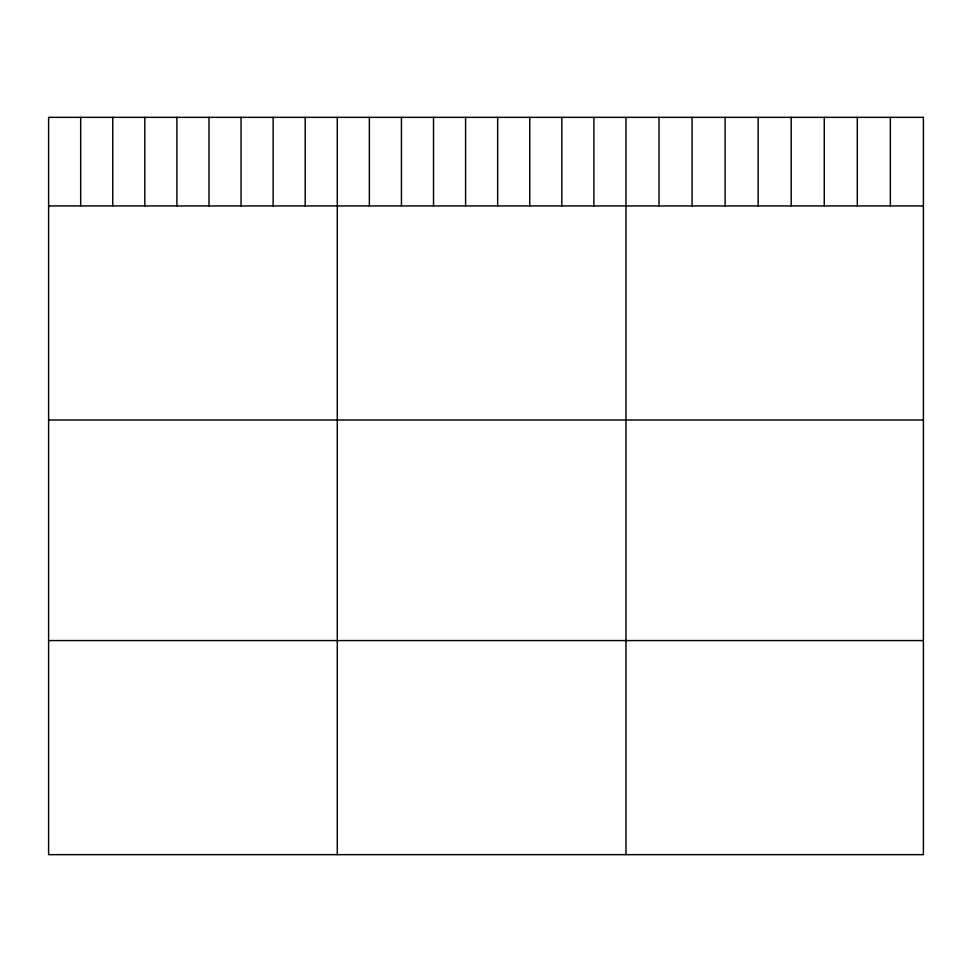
<?xml version="1.0" encoding="UTF-8"?>
<svg xmlns="http://www.w3.org/2000/svg" width="972" height="972" viewBox="0 0 972 972"><rect width="100%" height="100%" fill="white"/><g stroke="black" fill="none" stroke-linecap="round" stroke-linejoin="round"><path stroke-width="1.46" d="M48.6 205.918L923.4 205.918M48.6 420.001L923.4 420.001M48.6 640.572L923.4 640.572M890.352 117.345L890.352 205.918M857.304 117.345L857.304 205.918M824.256 117.345L824.256 205.918M791.208 117.345L791.208 205.918M758.16 117.345L758.16 205.918M725.112 117.345L725.112 205.918M692.064 117.345L692.064 205.918M659.016 117.345L659.016 205.918M625.968 117.345L625.968 854.655M593.892 117.345L593.892 205.918M561.816 117.345L561.816 205.918M529.74 117.345L529.74 205.918M497.664 117.345L497.664 205.918M465.588 117.345L465.588 205.918M433.512 117.345L433.512 205.918M401.436 117.345L401.436 205.918M369.36 117.345L369.36 205.918M337.284 117.345L337.284 854.655M305.208 117.345L305.208 205.918M273.132 117.345L273.132 205.918M241.056 117.345L241.056 205.918M208.98 117.345L208.98 205.918M176.904 117.345L176.904 205.918M144.828 117.345L144.828 205.918M112.752 117.345L112.752 205.918M80.676 117.345L80.676 205.918M923.4 117.345L48.6 117.345L48.6 854.655L923.4 854.655L923.4 117.345"/></g></svg>
